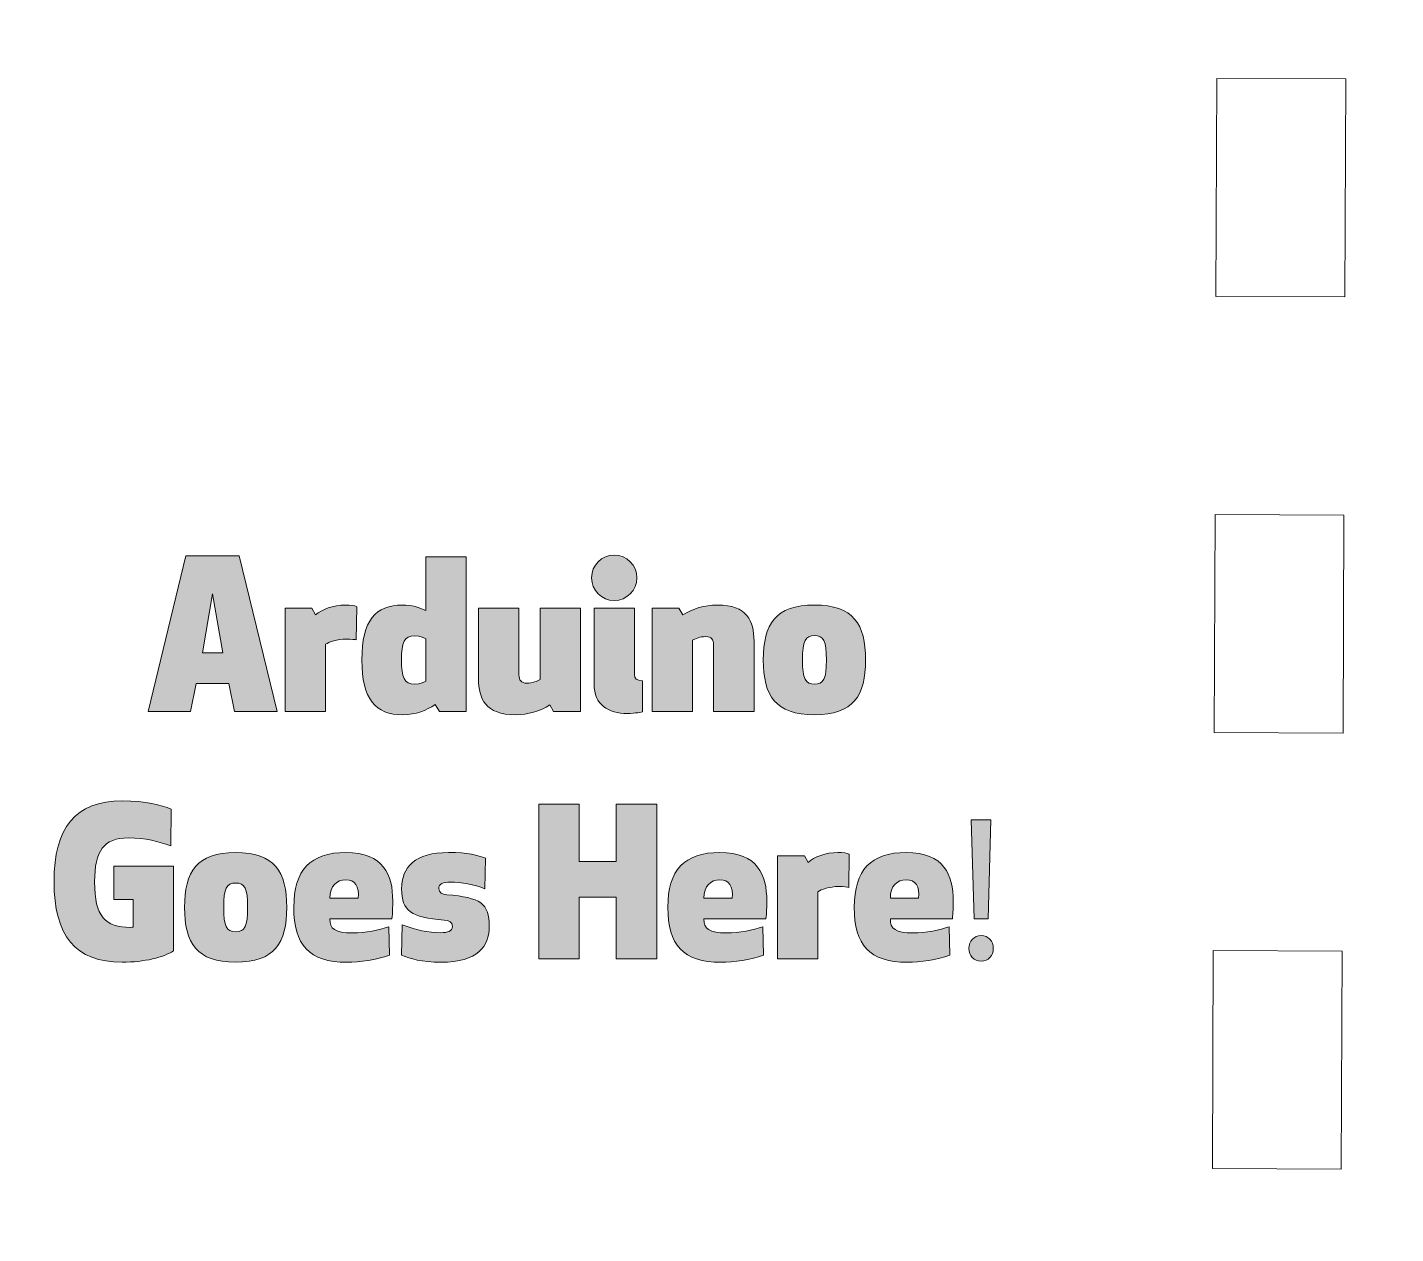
# Model space of a CAD drawing. Header units: millimetres. Extents: x 61 to 267, y -342 to -26.
# Drawn here: x 111.7 to 164.8, y -295.3 to -248.5 of the extents above; entities that cross this region are included whole.
import ezdxf

# ---------------------------------------------------------------- set-up
doc = ezdxf.new("R2010")
doc.units = ezdxf.units.MM
doc.header["$MEASUREMENT"] = 0
doc.layers.add('Layer 1', color=7, linetype='Continuous', lineweight=0)

# ---------------------------------------------------------------- blocks, each defined once
blk = doc.blocks.new('Block_2')
at = {"layer": 'Layer 1', "true_color": 0x000000, "transparency": 33554687}
h = blk.add_hatch(color=18, dxfattribs=at)
h.dxf.hatch_style = 2
edge = h.paths.add_edge_path()
edge.add_spline(control_points=[(118.923, -270.499), (118.923, -270.499), (118.531, -272.787), (118.531, -272.787), (118.531, -272.787), (119.315, -272.787), (119.315, -272.787), (119.315, -272.787), (118.923, -270.499), (118.923, -270.499)], knot_values=[0, 0, 0, 0, 1, 1, 1, 2, 2, 2, 3, 3, 3, 3], degree=3, periodic=0)
edge = h.paths.add_edge_path()
edge.add_spline(control_points=[(118.291, -273.979), (118.291, -273.979), (118.067, -275.067), (118.067, -275.067), (118.067, -275.067), (116.419, -275.067), (116.419, -275.067), (116.419, -275.067), (117.891, -269.035), (117.891, -269.035), (117.891, -269.035), (119.955, -269.035), (119.955, -269.035), (119.955, -269.035), (121.427, -275.067), (121.427, -275.067), (121.427, -275.067), (119.779, -275.067), (119.779, -275.067), (119.779, -275.067), (119.555, -273.979), (119.555, -273.979), (119.555, -273.979), (118.291, -273.979), (118.291, -273.979)], knot_values=[0, 0, 0, 0, 1, 1, 1, 2, 2, 2, 3, 3, 3, 4, 4, 4, 5, 5, 5, 6, 6, 6, 7, 7, 7, 8, 8, 8, 8], degree=3, periodic=0)
h = blk.add_hatch(color=18, dxfattribs=at)
h.dxf.hatch_style = 2
edge = h.paths.add_edge_path()
edge.add_spline(control_points=[(127.195, -272.251), (127.171, -272.235), (126.987, -272.131), (126.771, -272.131), (126.355, -272.131), (126.251, -272.395), (126.251, -273.067), (126.251, -273.747), (126.355, -274.011), (126.771, -274.011), (126.987, -274.011), (127.171, -273.907), (127.195, -273.891), (127.195, -273.891), (127.195, -272.251), (127.195, -272.251)], knot_values=[0, 0, 0, 0, 1, 1, 1, 2, 2, 2, 3, 3, 3, 4, 4, 4, 5, 5, 5, 5], degree=3, periodic=0)
edge = h.paths.add_edge_path()
edge.add_spline(control_points=[(127.723, -275.067), (127.723, -275.067), (127.555, -274.803), (127.555, -274.803), (127.219, -275.027), (126.827, -275.195), (126.291, -275.195), (125.251, -275.195), (124.715, -274.603), (124.715, -273.067), (124.715, -271.531), (125.251, -270.939), (126.291, -270.939), (126.651, -270.939), (126.947, -271.027), (127.195, -271.155), (127.195, -271.155), (127.195, -269.067), (127.195, -269.067), (127.195, -269.067), (128.763, -269.067), (128.763, -269.067), (128.763, -269.067), (128.763, -275.067), (128.763, -275.067), (128.763, -275.067), (127.723, -275.067), (127.723, -275.067)], knot_values=[0, 0, 0, 0, 1, 1, 1, 2, 2, 2, 3, 3, 3, 4, 4, 4, 5, 5, 5, 6, 6, 6, 7, 7, 7, 8, 8, 8, 9, 9, 9, 9], degree=3, periodic=0)
h = blk.add_hatch(color=18, dxfattribs=at)
h.dxf.hatch_style = 2
edge = h.paths.add_edge_path()
edge.add_spline(control_points=[(135.603, -275.083), (135.603, -275.083), (135.323, -275.147), (135.019, -275.147), (134.267, -275.147), (133.723, -274.811), (133.723, -274.003), (133.723, -274.003), (133.723, -271.067), (133.723, -271.067), (133.723, -271.067), (135.291, -271.067), (135.291, -271.067), (135.291, -271.067), (135.291, -273.635), (135.291, -273.635), (135.291, -273.795), (135.379, -273.875), (135.603, -273.875), (135.603, -273.875), (135.603, -275.083), (135.603, -275.083)], knot_values=[0, 0, 0, 0, 1, 1, 1, 2, 2, 2, 3, 3, 3, 4, 4, 4, 5, 5, 5, 6, 6, 6, 7, 7, 7, 7], degree=3, periodic=0)
edge = h.paths.add_edge_path()
edge.add_spline(control_points=[(134.507, -269.003), (134.995, -269.003), (135.387, -269.395), (135.387, -269.883), (135.387, -270.371), (134.995, -270.763), (134.507, -270.763), (134.019, -270.763), (133.627, -270.371), (133.627, -269.883), (133.627, -269.395), (134.019, -269.003), (134.507, -269.003)], knot_values=[0, 0, 0, 0, 1, 1, 1, 2, 2, 2, 3, 3, 3, 4, 4, 4, 4], degree=3, periodic=0)
h = blk.add_hatch(color=18, dxfattribs=at)
h.dxf.hatch_style = 2
edge = h.paths.add_edge_path()
edge.add_spline(control_points=[(124.499, -272.291), (124.467, -272.283), (124.307, -272.259), (124.107, -272.259), (123.763, -272.259), (123.435, -272.371), (123.307, -272.459), (123.307, -272.459), (123.307, -275.067), (123.307, -275.067), (123.307, -275.067), (121.739, -275.067), (121.739, -275.067), (121.739, -275.067), (121.739, -271.067), (121.739, -271.067), (121.739, -271.067), (122.779, -271.067), (122.779, -271.067), (122.779, -271.067), (122.923, -271.323), (122.923, -271.323), (123.163, -271.115), (123.603, -270.939), (124.083, -270.939), (124.283, -270.939), (124.435, -270.963), (124.515, -271.003), (124.515, -271.003), (124.499, -272.291), (124.499, -272.291)], knot_values=[0, 0, 0, 0, 1, 1, 1, 2, 2, 2, 3, 3, 3, 4, 4, 4, 5, 5, 5, 6, 6, 6, 7, 7, 7, 8, 8, 8, 9, 9, 9, 10, 10, 10, 10], degree=3, periodic=0)
h = blk.add_hatch(color=18, dxfattribs=at)
h.dxf.hatch_style = 2
edge = h.paths.add_edge_path()
edge.add_spline(control_points=[(132.155, -275.067), (132.155, -275.067), (132.011, -274.811), (132.011, -274.811), (131.627, -275.051), (131.155, -275.195), (130.675, -275.195), (129.507, -275.195), (129.243, -274.579), (129.243, -273.795), (129.243, -273.795), (129.243, -271.067), (129.243, -271.067), (129.243, -271.067), (130.811, -271.067), (130.811, -271.067), (130.811, -271.067), (130.811, -273.651), (130.811, -273.651), (130.811, -273.851), (130.899, -273.971), (131.115, -273.971), (131.339, -273.971), (131.523, -273.891), (131.627, -273.827), (131.627, -273.827), (131.627, -271.067), (131.627, -271.067), (131.627, -271.067), (133.195, -271.067), (133.195, -271.067), (133.195, -271.067), (133.195, -275.067), (133.195, -275.067), (133.195, -275.067), (132.155, -275.067), (132.155, -275.067)], knot_values=[0, 0, 0, 0, 1, 1, 1, 2, 2, 2, 3, 3, 3, 4, 4, 4, 5, 5, 5, 6, 6, 6, 7, 7, 7, 8, 8, 8, 9, 9, 9, 10, 10, 10, 11, 11, 11, 12, 12, 12, 12], degree=3, periodic=0)
h = blk.add_hatch(color=18, dxfattribs=at)
h.dxf.hatch_style = 2
edge = h.paths.add_edge_path()
edge.add_spline(control_points=[(137.019, -271.067), (137.019, -271.067), (137.163, -271.323), (137.163, -271.323), (137.547, -271.083), (138.019, -270.939), (138.499, -270.939), (139.667, -270.939), (139.93, -271.555), (139.93, -272.339), (139.93, -272.339), (139.93, -275.067), (139.93, -275.067), (139.93, -275.067), (138.363, -275.067), (138.363, -275.067), (138.363, -275.067), (138.363, -272.483), (138.363, -272.483), (138.363, -272.283), (138.275, -272.163), (138.059, -272.163), (137.834, -272.163), (137.651, -272.243), (137.547, -272.307), (137.547, -272.307), (137.547, -275.067), (137.547, -275.067), (137.547, -275.067), (135.979, -275.067), (135.979, -275.067), (135.979, -275.067), (135.979, -271.067), (135.979, -271.067), (135.979, -271.067), (137.019, -271.067), (137.019, -271.067)], knot_values=[0, 0, 0, 0, 1, 1, 1, 2, 2, 2, 3, 3, 3, 4, 4, 4, 5, 5, 5, 6, 6, 6, 7, 7, 7, 8, 8, 8, 9, 9, 9, 10, 10, 10, 11, 11, 11, 12, 12, 12, 12], degree=3, periodic=0)
h = blk.add_hatch(color=18, dxfattribs=at)
h.dxf.hatch_style = 2
edge = h.paths.add_edge_path()
edge.add_spline(control_points=[(142.739, -273.067), (142.739, -272.331), (142.627, -272.123), (142.275, -272.123), (141.923, -272.123), (141.811, -272.331), (141.811, -273.067), (141.811, -273.803), (141.923, -274.011), (142.275, -274.011), (142.627, -274.011), (142.739, -273.803), (142.739, -273.067)], knot_values=[0, 0, 0, 0, 1, 1, 1, 2, 2, 2, 3, 3, 3, 4, 4, 4, 4], degree=3, periodic=0)
edge = h.paths.add_edge_path()
edge.add_spline(control_points=[(140.291, -273.067), (140.291, -271.683), (140.763, -270.939), (142.275, -270.939), (143.787, -270.939), (144.258, -271.683), (144.258, -273.067), (144.258, -274.451), (143.787, -275.195), (142.275, -275.195), (140.763, -275.195), (140.291, -274.451), (140.291, -273.067)], knot_values=[0, 0, 0, 0, 1, 1, 1, 2, 2, 2, 3, 3, 3, 4, 4, 4, 4], degree=3, periodic=0)
h = blk.add_hatch(color=18, dxfattribs=at)
h.dxf.hatch_style = 2
edge = h.paths.add_edge_path()
edge.add_spline(control_points=[(112.771, -281.667), (112.771, -279.572), (113.595, -278.539), (115.427, -278.539), (116.323, -278.539), (116.939, -278.692), (117.314, -278.859), (117.314, -278.859), (117.299, -280.283), (117.299, -280.283), (116.811, -280.107), (116.331, -279.972), (115.659, -279.972), (114.699, -279.972), (114.347, -280.475), (114.347, -281.675), (114.347, -283.035), (114.755, -283.443), (115.739, -283.443), (115.787, -283.443), (115.843, -283.435), (115.843, -283.435), (115.843, -283.435), (115.843, -282.363), (115.843, -282.363), (115.843, -282.363), (115.091, -282.363), (115.091, -282.363), (115.091, -282.363), (115.091, -281.075), (115.091, -281.075), (115.091, -281.075), (117.411, -281.075), (117.411, -281.075), (117.411, -281.075), (117.411, -284.355), (117.411, -284.355), (117.011, -284.603), (116.291, -284.795), (115.411, -284.795), (113.595, -284.795), (112.771, -283.763), (112.771, -281.667)], knot_values=[0, 0, 0, 0, 1, 1, 1, 2, 2, 2, 3, 3, 3, 4, 4, 4, 5, 5, 5, 6, 6, 6, 7, 7, 7, 8, 8, 8, 9, 9, 9, 10, 10, 10, 11, 11, 11, 12, 12, 12, 13, 13, 13, 14, 14, 14, 14], degree=3, periodic=0)
h = blk.add_hatch(color=18, dxfattribs=at)
h.dxf.hatch_style = 2
edge = h.paths.add_edge_path()
edge.add_spline(control_points=[(134.586, -284.667), (134.586, -284.667), (134.586, -282.275), (134.586, -282.275), (134.586, -282.275), (133.147, -282.275), (133.147, -282.275), (133.147, -282.275), (133.147, -284.667), (133.147, -284.667), (133.147, -284.667), (131.579, -284.667), (131.579, -284.667), (131.579, -284.667), (131.579, -278.668), (131.579, -278.668), (131.579, -278.668), (133.147, -278.668), (133.147, -278.668), (133.147, -278.668), (133.147, -280.891), (133.147, -280.891), (133.147, -280.891), (134.586, -280.891), (134.586, -280.891), (134.586, -280.891), (134.586, -278.668), (134.586, -278.668), (134.586, -278.668), (136.154, -278.668), (136.154, -278.668), (136.154, -278.668), (136.154, -284.667), (136.154, -284.667), (136.154, -284.667), (134.586, -284.667), (134.586, -284.667)], knot_values=[0, 0, 0, 0, 1, 1, 1, 2, 2, 2, 3, 3, 3, 4, 4, 4, 5, 5, 5, 6, 6, 6, 7, 7, 7, 8, 8, 8, 9, 9, 9, 10, 10, 10, 11, 11, 11, 12, 12, 12, 12], degree=3, periodic=0)
h = blk.add_hatch(color=18, dxfattribs=at)
h.dxf.hatch_style = 2
edge = h.paths.add_edge_path()
edge.add_spline(control_points=[(148.467, -283.115), (148.467, -283.115), (148.355, -279.276), (148.355, -279.276), (148.355, -279.276), (149.123, -279.276), (149.123, -279.276), (149.123, -279.276), (149.011, -283.115), (149.011, -283.115), (149.011, -283.115), (148.467, -283.115), (148.467, -283.115)], knot_values=[0, 0, 0, 0, 1, 1, 1, 2, 2, 2, 3, 3, 3, 4, 4, 4, 4], degree=3, periodic=0)
edge = h.paths.add_edge_path()
edge.add_spline(control_points=[(148.267, -284.259), (148.267, -283.971), (148.467, -283.763), (148.739, -283.763), (149.027, -283.763), (149.211, -283.971), (149.211, -284.259), (149.211, -284.539), (149.027, -284.755), (148.739, -284.755), (148.459, -284.755), (148.267, -284.539), (148.267, -284.259)], knot_values=[0, 0, 0, 0, 1, 1, 1, 2, 2, 2, 3, 3, 3, 4, 4, 4, 4], degree=3, periodic=0)
h = blk.add_hatch(color=18, dxfattribs=at)
h.dxf.hatch_style = 2
edge = h.paths.add_edge_path()
edge.add_spline(control_points=[(120.283, -282.667), (120.283, -281.931), (120.171, -281.723), (119.819, -281.723), (119.467, -281.723), (119.355, -281.931), (119.355, -282.667), (119.355, -283.403), (119.467, -283.611), (119.819, -283.611), (120.171, -283.611), (120.283, -283.403), (120.283, -282.667)], knot_values=[0, 0, 0, 0, 1, 1, 1, 2, 2, 2, 3, 3, 3, 4, 4, 4, 4], degree=3, periodic=0)
edge = h.paths.add_edge_path()
edge.add_spline(control_points=[(117.835, -282.667), (117.835, -281.283), (118.307, -280.539), (119.819, -280.539), (121.331, -280.539), (121.802, -281.283), (121.802, -282.667), (121.802, -284.051), (121.331, -284.795), (119.819, -284.795), (118.307, -284.795), (117.835, -284.051), (117.835, -282.667)], knot_values=[0, 0, 0, 0, 1, 1, 1, 2, 2, 2, 3, 3, 3, 4, 4, 4, 4], degree=3, periodic=0)
h = blk.add_hatch(color=18, dxfattribs=at)
h.dxf.hatch_style = 2
edge = h.paths.add_edge_path()
edge.add_spline(control_points=[(123.475, -282.315), (123.475, -282.315), (124.571, -282.315), (124.571, -282.315), (124.627, -281.851), (124.451, -281.595), (124.091, -281.595), (123.739, -281.595), (123.467, -281.835), (123.475, -282.315)], knot_values=[0, 0, 0, 0, 1, 1, 1, 2, 2, 2, 3, 3, 3, 3], degree=3, periodic=0)
edge = h.paths.add_edge_path()
edge.add_spline(control_points=[(123.475, -283.115), (123.459, -283.499), (123.683, -283.659), (124.355, -283.659), (124.867, -283.659), (125.387, -283.547), (125.763, -283.419), (125.763, -283.419), (125.787, -284.515), (125.787, -284.515), (125.299, -284.715), (124.627, -284.795), (124.139, -284.795), (122.659, -284.795), (122.075, -284.115), (122.075, -282.667), (122.075, -281.219), (122.715, -280.539), (124.091, -280.539), (125.563, -280.539), (125.914, -281.411), (125.914, -282.427), (125.914, -282.643), (125.907, -282.883), (125.883, -283.115), (125.883, -283.115), (123.475, -283.115), (123.475, -283.115)], knot_values=[0, 0, 0, 0, 1, 1, 1, 2, 2, 2, 3, 3, 3, 4, 4, 4, 5, 5, 5, 6, 6, 6, 7, 7, 7, 8, 8, 8, 9, 9, 9, 9], degree=3, periodic=0)
h = blk.add_hatch(color=18, dxfattribs=at)
h.dxf.hatch_style = 2
edge = h.paths.add_edge_path()
edge.add_spline(control_points=[(129.491, -281.947), (129.067, -281.779), (128.587, -281.691), (128.147, -281.691), (127.867, -281.691), (127.699, -281.755), (127.699, -281.931), (127.699, -282.115), (127.827, -282.163), (128.011, -282.179), (129.323, -282.283), (129.659, -282.515), (129.659, -283.395), (129.659, -284.187), (129.219, -284.795), (127.787, -284.795), (127.027, -284.795), (126.595, -284.659), (126.259, -284.523), (126.259, -284.523), (126.283, -283.339), (126.283, -283.339), (126.787, -283.547), (127.307, -283.651), (127.771, -283.651), (128.059, -283.651), (128.227, -283.587), (128.227, -283.411), (128.227, -283.227), (128.099, -283.179), (127.907, -283.163), (126.627, -283.051), (126.259, -282.811), (126.259, -281.947), (126.259, -281.107), (126.779, -280.539), (128.083, -280.539), (128.827, -280.539), (129.219, -280.643), (129.515, -280.763), (129.515, -280.763), (129.491, -281.947), (129.491, -281.947)], knot_values=[0, 0, 0, 0, 1, 1, 1, 2, 2, 2, 3, 3, 3, 4, 4, 4, 5, 5, 5, 6, 6, 6, 7, 7, 7, 8, 8, 8, 9, 9, 9, 10, 10, 10, 11, 11, 11, 12, 12, 12, 13, 13, 13, 14, 14, 14, 14], degree=3, periodic=0)
h = blk.add_hatch(color=18, dxfattribs=at)
h.dxf.hatch_style = 2
edge = h.paths.add_edge_path()
edge.add_spline(control_points=[(137.987, -282.315), (137.987, -282.315), (139.083, -282.315), (139.083, -282.315), (139.138, -281.851), (138.962, -281.595), (138.603, -281.595), (138.251, -281.595), (137.979, -281.835), (137.987, -282.315)], knot_values=[0, 0, 0, 0, 1, 1, 1, 2, 2, 2, 3, 3, 3, 3], degree=3, periodic=0)
edge = h.paths.add_edge_path()
edge.add_spline(control_points=[(137.987, -283.115), (137.971, -283.499), (138.194, -283.659), (138.867, -283.659), (139.379, -283.659), (139.898, -283.547), (140.274, -283.419), (140.274, -283.419), (140.298, -284.515), (140.298, -284.515), (139.811, -284.715), (139.138, -284.795), (138.651, -284.795), (137.171, -284.795), (136.587, -284.115), (136.587, -282.667), (136.587, -281.219), (137.227, -280.539), (138.603, -280.539), (140.074, -280.539), (140.426, -281.411), (140.426, -282.427), (140.426, -282.643), (140.418, -282.883), (140.395, -283.115), (140.395, -283.115), (137.987, -283.115), (137.987, -283.115)], knot_values=[0, 0, 0, 0, 1, 1, 1, 2, 2, 2, 3, 3, 3, 4, 4, 4, 5, 5, 5, 6, 6, 6, 7, 7, 7, 8, 8, 8, 9, 9, 9, 9], degree=3, periodic=0)
h = blk.add_hatch(color=18, dxfattribs=at)
h.dxf.hatch_style = 2
edge = h.paths.add_edge_path()
edge.add_spline(control_points=[(143.603, -281.891), (143.571, -281.883), (143.41, -281.859), (143.211, -281.859), (142.867, -281.859), (142.539, -281.971), (142.411, -282.059), (142.411, -282.059), (142.411, -284.667), (142.411, -284.667), (142.411, -284.667), (140.843, -284.667), (140.843, -284.667), (140.843, -284.667), (140.843, -280.667), (140.843, -280.667), (140.843, -280.667), (141.883, -280.667), (141.883, -280.667), (141.883, -280.667), (142.027, -280.923), (142.027, -280.923), (142.267, -280.715), (142.707, -280.539), (143.186, -280.539), (143.387, -280.539), (143.539, -280.563), (143.618, -280.603), (143.618, -280.603), (143.603, -281.891), (143.603, -281.891)], knot_values=[0, 0, 0, 0, 1, 1, 1, 2, 2, 2, 3, 3, 3, 4, 4, 4, 5, 5, 5, 6, 6, 6, 7, 7, 7, 8, 8, 8, 9, 9, 9, 10, 10, 10, 10], degree=3, periodic=0)
h = blk.add_hatch(color=18, dxfattribs=at)
h.dxf.hatch_style = 2
edge = h.paths.add_edge_path()
edge.add_spline(control_points=[(145.219, -282.315), (145.219, -282.315), (146.315, -282.315), (146.315, -282.315), (146.37, -281.851), (146.194, -281.595), (145.835, -281.595), (145.483, -281.595), (145.211, -281.835), (145.219, -282.315)], knot_values=[0, 0, 0, 0, 1, 1, 1, 2, 2, 2, 3, 3, 3, 3], degree=3, periodic=0)
edge = h.paths.add_edge_path()
edge.add_spline(control_points=[(145.219, -283.115), (145.203, -283.499), (145.426, -283.659), (146.099, -283.659), (146.611, -283.659), (147.13, -283.547), (147.506, -283.419), (147.506, -283.419), (147.53, -284.515), (147.53, -284.515), (147.043, -284.715), (146.37, -284.795), (145.883, -284.795), (144.403, -284.795), (143.819, -284.115), (143.819, -282.667), (143.819, -281.219), (144.459, -280.539), (145.835, -280.539), (147.306, -280.539), (147.658, -281.411), (147.658, -282.427), (147.658, -282.643), (147.65, -282.883), (147.626, -283.115), (147.626, -283.115), (145.219, -283.115), (145.219, -283.115)], knot_values=[0, 0, 0, 0, 1, 1, 1, 2, 2, 2, 3, 3, 3, 4, 4, 4, 5, 5, 5, 6, 6, 6, 7, 7, 7, 8, 8, 8, 9, 9, 9, 9], degree=3, periodic=0)
at = {"layer": 'Layer 1'}
for points, knots in [([(118.291, -273.979), (118.291, -273.979), (118.067, -275.067), (118.067, -275.067), (118.067, -275.067), (116.419, -275.067), (116.419, -275.067), (116.419, -275.067), (117.891, -269.035), (117.891, -269.035), (117.891, -269.035), (119.955, -269.035), (119.955, -269.035), (119.955, -269.035), (121.427, -275.067), (121.427, -275.067), (121.427, -275.067), (119.779, -275.067), (119.779, -275.067), (119.779, -275.067), (119.555, -273.979), (119.555, -273.979), (119.555, -273.979), (118.291, -273.979), (118.291, -273.979)], [0, 0, 0, 0, 1, 1, 1, 2, 2, 2, 3, 3, 3, 4, 4, 4, 5, 5, 5, 6, 6, 6, 7, 7, 7, 8, 8, 8, 8]), ([(127.723, -275.067), (127.723, -275.067), (127.555, -274.803), (127.555, -274.803), (127.219, -275.027), (126.827, -275.195), (126.291, -275.195), (125.251, -275.195), (124.715, -274.603), (124.715, -273.067), (124.715, -271.531), (125.251, -270.939), (126.291, -270.939), (126.651, -270.939), (126.947, -271.027), (127.195, -271.155), (127.195, -271.155), (127.195, -269.067), (127.195, -269.067), (127.195, -269.067), (128.763, -269.067), (128.763, -269.067), (128.763, -269.067), (128.763, -275.067), (128.763, -275.067), (128.763, -275.067), (127.723, -275.067), (127.723, -275.067)], [0, 0, 0, 0, 1, 1, 1, 2, 2, 2, 3, 3, 3, 4, 4, 4, 5, 5, 5, 6, 6, 6, 7, 7, 7, 8, 8, 8, 9, 9, 9, 9]), ([(134.507, -269.003), (134.995, -269.003), (135.387, -269.395), (135.387, -269.883), (135.387, -270.371), (134.995, -270.763), (134.507, -270.763), (134.019, -270.763), (133.627, -270.371), (133.627, -269.883), (133.627, -269.395), (134.019, -269.003), (134.507, -269.003)], [0, 0, 0, 0, 1, 1, 1, 2, 2, 2, 3, 3, 3, 4, 4, 4, 4]), ([(118.923, -270.499), (118.923, -270.499), (118.531, -272.787), (118.531, -272.787), (118.531, -272.787), (119.315, -272.787), (119.315, -272.787), (119.315, -272.787), (118.923, -270.499), (118.923, -270.499)], [0, 0, 0, 0, 1, 1, 1, 2, 2, 2, 3, 3, 3, 3]), ([(124.499, -272.291), (124.467, -272.283), (124.307, -272.259), (124.107, -272.259), (123.763, -272.259), (123.435, -272.371), (123.307, -272.459), (123.307, -272.459), (123.307, -275.067), (123.307, -275.067), (123.307, -275.067), (121.739, -275.067), (121.739, -275.067), (121.739, -275.067), (121.739, -271.067), (121.739, -271.067), (121.739, -271.067), (122.779, -271.067), (122.779, -271.067), (122.779, -271.067), (122.923, -271.323), (122.923, -271.323), (123.163, -271.115), (123.603, -270.939), (124.083, -270.939), (124.283, -270.939), (124.435, -270.963), (124.515, -271.003), (124.515, -271.003), (124.499, -272.291), (124.499, -272.291)], [0, 0, 0, 0, 1, 1, 1, 2, 2, 2, 3, 3, 3, 4, 4, 4, 5, 5, 5, 6, 6, 6, 7, 7, 7, 8, 8, 8, 9, 9, 9, 10, 10, 10, 10]), ([(132.155, -275.067), (132.155, -275.067), (132.011, -274.811), (132.011, -274.811), (131.627, -275.051), (131.155, -275.195), (130.675, -275.195), (129.507, -275.195), (129.243, -274.579), (129.243, -273.795), (129.243, -273.795), (129.243, -271.067), (129.243, -271.067), (129.243, -271.067), (130.811, -271.067), (130.811, -271.067), (130.811, -271.067), (130.811, -273.651), (130.811, -273.651), (130.811, -273.851), (130.899, -273.971), (131.115, -273.971), (131.339, -273.971), (131.523, -273.891), (131.627, -273.827), (131.627, -273.827), (131.627, -271.067), (131.627, -271.067), (131.627, -271.067), (133.195, -271.067), (133.195, -271.067), (133.195, -271.067), (133.195, -275.067), (133.195, -275.067), (133.195, -275.067), (132.155, -275.067), (132.155, -275.067)], [0, 0, 0, 0, 1, 1, 1, 2, 2, 2, 3, 3, 3, 4, 4, 4, 5, 5, 5, 6, 6, 6, 7, 7, 7, 8, 8, 8, 9, 9, 9, 10, 10, 10, 11, 11, 11, 12, 12, 12, 12]), ([(135.603, -275.083), (135.603, -275.083), (135.323, -275.147), (135.019, -275.147), (134.267, -275.147), (133.723, -274.811), (133.723, -274.003), (133.723, -274.003), (133.723, -271.067), (133.723, -271.067), (133.723, -271.067), (135.291, -271.067), (135.291, -271.067), (135.291, -271.067), (135.291, -273.635), (135.291, -273.635), (135.291, -273.795), (135.379, -273.875), (135.603, -273.875), (135.603, -273.875), (135.603, -275.083), (135.603, -275.083)], [0, 0, 0, 0, 1, 1, 1, 2, 2, 2, 3, 3, 3, 4, 4, 4, 5, 5, 5, 6, 6, 6, 7, 7, 7, 7]), ([(137.019, -271.067), (137.019, -271.067), (137.163, -271.323), (137.163, -271.323), (137.547, -271.083), (138.019, -270.939), (138.499, -270.939), (139.667, -270.939), (139.93, -271.555), (139.93, -272.339), (139.93, -272.339), (139.93, -275.067), (139.93, -275.067), (139.93, -275.067), (138.363, -275.067), (138.363, -275.067), (138.363, -275.067), (138.363, -272.483), (138.363, -272.483), (138.363, -272.283), (138.275, -272.163), (138.059, -272.163), (137.834, -272.163), (137.651, -272.243), (137.547, -272.307), (137.547, -272.307), (137.547, -275.067), (137.547, -275.067), (137.547, -275.067), (135.979, -275.067), (135.979, -275.067), (135.979, -275.067), (135.979, -271.067), (135.979, -271.067), (135.979, -271.067), (137.019, -271.067), (137.019, -271.067)], [0, 0, 0, 0, 1, 1, 1, 2, 2, 2, 3, 3, 3, 4, 4, 4, 5, 5, 5, 6, 6, 6, 7, 7, 7, 8, 8, 8, 9, 9, 9, 10, 10, 10, 11, 11, 11, 12, 12, 12, 12]), ([(140.291, -273.067), (140.291, -271.683), (140.763, -270.939), (142.275, -270.939), (143.787, -270.939), (144.258, -271.683), (144.258, -273.067), (144.258, -274.451), (143.787, -275.195), (142.275, -275.195), (140.763, -275.195), (140.291, -274.451), (140.291, -273.067)], [0, 0, 0, 0, 1, 1, 1, 2, 2, 2, 3, 3, 3, 4, 4, 4, 4]), ([(127.195, -272.251), (127.171, -272.235), (126.987, -272.131), (126.771, -272.131), (126.355, -272.131), (126.251, -272.395), (126.251, -273.067), (126.251, -273.747), (126.355, -274.011), (126.771, -274.011), (126.987, -274.011), (127.171, -273.907), (127.195, -273.891), (127.195, -273.891), (127.195, -272.251), (127.195, -272.251)], [0, 0, 0, 0, 1, 1, 1, 2, 2, 2, 3, 3, 3, 4, 4, 4, 5, 5, 5, 5]), ([(142.739, -273.067), (142.739, -272.331), (142.627, -272.123), (142.275, -272.123), (141.923, -272.123), (141.811, -272.331), (141.811, -273.067), (141.811, -273.803), (141.923, -274.011), (142.275, -274.011), (142.627, -274.011), (142.739, -273.803), (142.739, -273.067)], [0, 0, 0, 0, 1, 1, 1, 2, 2, 2, 3, 3, 3, 4, 4, 4, 4]), ([(112.771, -281.667), (112.771, -279.572), (113.595, -278.539), (115.427, -278.539), (116.323, -278.539), (116.939, -278.692), (117.314, -278.859), (117.314, -278.859), (117.299, -280.283), (117.299, -280.283), (116.811, -280.107), (116.331, -279.972), (115.659, -279.972), (114.699, -279.972), (114.347, -280.475), (114.347, -281.675), (114.347, -283.035), (114.755, -283.443), (115.739, -283.443), (115.787, -283.443), (115.843, -283.435), (115.843, -283.435), (115.843, -283.435), (115.843, -282.363), (115.843, -282.363), (115.843, -282.363), (115.091, -282.363), (115.091, -282.363), (115.091, -282.363), (115.091, -281.075), (115.091, -281.075), (115.091, -281.075), (117.411, -281.075), (117.411, -281.075), (117.411, -281.075), (117.411, -284.355), (117.411, -284.355), (117.011, -284.603), (116.291, -284.795), (115.411, -284.795), (113.595, -284.795), (112.771, -283.763), (112.771, -281.667)], [0, 0, 0, 0, 1, 1, 1, 2, 2, 2, 3, 3, 3, 4, 4, 4, 5, 5, 5, 6, 6, 6, 7, 7, 7, 8, 8, 8, 9, 9, 9, 10, 10, 10, 11, 11, 11, 12, 12, 12, 13, 13, 13, 14, 14, 14, 14]), ([(134.586, -284.667), (134.586, -284.667), (134.586, -282.275), (134.586, -282.275), (134.586, -282.275), (133.147, -282.275), (133.147, -282.275), (133.147, -282.275), (133.147, -284.667), (133.147, -284.667), (133.147, -284.667), (131.579, -284.667), (131.579, -284.667), (131.579, -284.667), (131.579, -278.668), (131.579, -278.668), (131.579, -278.668), (133.147, -278.668), (133.147, -278.668), (133.147, -278.668), (133.147, -280.891), (133.147, -280.891), (133.147, -280.891), (134.586, -280.891), (134.586, -280.891), (134.586, -280.891), (134.586, -278.668), (134.586, -278.668), (134.586, -278.668), (136.154, -278.668), (136.154, -278.668), (136.154, -278.668), (136.154, -284.667), (136.154, -284.667), (136.154, -284.667), (134.586, -284.667), (134.586, -284.667)], [0, 0, 0, 0, 1, 1, 1, 2, 2, 2, 3, 3, 3, 4, 4, 4, 5, 5, 5, 6, 6, 6, 7, 7, 7, 8, 8, 8, 9, 9, 9, 10, 10, 10, 11, 11, 11, 12, 12, 12, 12]), ([(148.467, -283.115), (148.467, -283.115), (148.355, -279.276), (148.355, -279.276), (148.355, -279.276), (149.123, -279.276), (149.123, -279.276), (149.123, -279.276), (149.011, -283.115), (149.011, -283.115), (149.011, -283.115), (148.467, -283.115), (148.467, -283.115)], [0, 0, 0, 0, 1, 1, 1, 2, 2, 2, 3, 3, 3, 4, 4, 4, 4]), ([(117.835, -282.667), (117.835, -281.283), (118.307, -280.539), (119.819, -280.539), (121.331, -280.539), (121.802, -281.283), (121.802, -282.667), (121.802, -284.051), (121.331, -284.795), (119.819, -284.795), (118.307, -284.795), (117.835, -284.051), (117.835, -282.667)], [0, 0, 0, 0, 1, 1, 1, 2, 2, 2, 3, 3, 3, 4, 4, 4, 4]), ([(123.475, -283.115), (123.459, -283.499), (123.683, -283.659), (124.355, -283.659), (124.867, -283.659), (125.387, -283.547), (125.763, -283.419), (125.763, -283.419), (125.787, -284.515), (125.787, -284.515), (125.299, -284.715), (124.627, -284.795), (124.139, -284.795), (122.659, -284.795), (122.075, -284.115), (122.075, -282.667), (122.075, -281.219), (122.715, -280.539), (124.091, -280.539), (125.563, -280.539), (125.914, -281.411), (125.914, -282.427), (125.914, -282.643), (125.907, -282.883), (125.883, -283.115), (125.883, -283.115), (123.475, -283.115), (123.475, -283.115)], [0, 0, 0, 0, 1, 1, 1, 2, 2, 2, 3, 3, 3, 4, 4, 4, 5, 5, 5, 6, 6, 6, 7, 7, 7, 8, 8, 8, 9, 9, 9, 9]), ([(129.491, -281.947), (129.067, -281.779), (128.587, -281.691), (128.147, -281.691), (127.867, -281.691), (127.699, -281.755), (127.699, -281.931), (127.699, -282.115), (127.827, -282.163), (128.011, -282.179), (129.323, -282.283), (129.659, -282.515), (129.659, -283.395), (129.659, -284.187), (129.219, -284.795), (127.787, -284.795), (127.027, -284.795), (126.595, -284.659), (126.259, -284.523), (126.259, -284.523), (126.283, -283.339), (126.283, -283.339), (126.787, -283.547), (127.307, -283.651), (127.771, -283.651), (128.059, -283.651), (128.227, -283.587), (128.227, -283.411), (128.227, -283.227), (128.099, -283.179), (127.907, -283.163), (126.627, -283.051), (126.259, -282.811), (126.259, -281.947), (126.259, -281.107), (126.779, -280.539), (128.083, -280.539), (128.827, -280.539), (129.219, -280.643), (129.515, -280.763), (129.515, -280.763), (129.491, -281.947), (129.491, -281.947)], [0, 0, 0, 0, 1, 1, 1, 2, 2, 2, 3, 3, 3, 4, 4, 4, 5, 5, 5, 6, 6, 6, 7, 7, 7, 8, 8, 8, 9, 9, 9, 10, 10, 10, 11, 11, 11, 12, 12, 12, 13, 13, 13, 14, 14, 14, 14]), ([(137.987, -283.115), (137.971, -283.499), (138.194, -283.659), (138.867, -283.659), (139.379, -283.659), (139.898, -283.547), (140.274, -283.419), (140.274, -283.419), (140.298, -284.515), (140.298, -284.515), (139.811, -284.715), (139.138, -284.795), (138.651, -284.795), (137.171, -284.795), (136.587, -284.115), (136.587, -282.667), (136.587, -281.219), (137.227, -280.539), (138.603, -280.539), (140.074, -280.539), (140.426, -281.411), (140.426, -282.427), (140.426, -282.643), (140.418, -282.883), (140.395, -283.115), (140.395, -283.115), (137.987, -283.115), (137.987, -283.115)], [0, 0, 0, 0, 1, 1, 1, 2, 2, 2, 3, 3, 3, 4, 4, 4, 5, 5, 5, 6, 6, 6, 7, 7, 7, 8, 8, 8, 9, 9, 9, 9]), ([(143.603, -281.891), (143.571, -281.883), (143.41, -281.859), (143.211, -281.859), (142.867, -281.859), (142.539, -281.971), (142.411, -282.059), (142.411, -282.059), (142.411, -284.667), (142.411, -284.667), (142.411, -284.667), (140.843, -284.667), (140.843, -284.667), (140.843, -284.667), (140.843, -280.667), (140.843, -280.667), (140.843, -280.667), (141.883, -280.667), (141.883, -280.667), (141.883, -280.667), (142.027, -280.923), (142.027, -280.923), (142.267, -280.715), (142.707, -280.539), (143.186, -280.539), (143.387, -280.539), (143.539, -280.563), (143.618, -280.603), (143.618, -280.603), (143.603, -281.891), (143.603, -281.891)], [0, 0, 0, 0, 1, 1, 1, 2, 2, 2, 3, 3, 3, 4, 4, 4, 5, 5, 5, 6, 6, 6, 7, 7, 7, 8, 8, 8, 9, 9, 9, 10, 10, 10, 10]), ([(145.219, -283.115), (145.203, -283.499), (145.426, -283.659), (146.099, -283.659), (146.611, -283.659), (147.13, -283.547), (147.506, -283.419), (147.506, -283.419), (147.53, -284.515), (147.53, -284.515), (147.043, -284.715), (146.37, -284.795), (145.883, -284.795), (144.403, -284.795), (143.819, -284.115), (143.819, -282.667), (143.819, -281.219), (144.459, -280.539), (145.835, -280.539), (147.306, -280.539), (147.658, -281.411), (147.658, -282.427), (147.658, -282.643), (147.65, -282.883), (147.626, -283.115), (147.626, -283.115), (145.219, -283.115), (145.219, -283.115)], [0, 0, 0, 0, 1, 1, 1, 2, 2, 2, 3, 3, 3, 4, 4, 4, 5, 5, 5, 6, 6, 6, 7, 7, 7, 8, 8, 8, 9, 9, 9, 9]), ([(120.283, -282.667), (120.283, -281.931), (120.171, -281.723), (119.819, -281.723), (119.467, -281.723), (119.355, -281.931), (119.355, -282.667), (119.355, -283.403), (119.467, -283.611), (119.819, -283.611), (120.171, -283.611), (120.283, -283.403), (120.283, -282.667)], [0, 0, 0, 0, 1, 1, 1, 2, 2, 2, 3, 3, 3, 4, 4, 4, 4]), ([(123.475, -282.315), (123.475, -282.315), (124.571, -282.315), (124.571, -282.315), (124.627, -281.851), (124.451, -281.595), (124.091, -281.595), (123.739, -281.595), (123.467, -281.835), (123.475, -282.315)], [0, 0, 0, 0, 1, 1, 1, 2, 2, 2, 3, 3, 3, 3]), ([(137.987, -282.315), (137.987, -282.315), (139.083, -282.315), (139.083, -282.315), (139.138, -281.851), (138.962, -281.595), (138.603, -281.595), (138.251, -281.595), (137.979, -281.835), (137.987, -282.315)], [0, 0, 0, 0, 1, 1, 1, 2, 2, 2, 3, 3, 3, 3]), ([(145.219, -282.315), (145.219, -282.315), (146.315, -282.315), (146.315, -282.315), (146.37, -281.851), (146.194, -281.595), (145.835, -281.595), (145.483, -281.595), (145.211, -281.835), (145.219, -282.315)], [0, 0, 0, 0, 1, 1, 1, 2, 2, 2, 3, 3, 3, 3]), ([(148.267, -284.259), (148.267, -283.971), (148.467, -283.763), (148.739, -283.763), (149.027, -283.763), (149.211, -283.971), (149.211, -284.259), (149.211, -284.539), (149.027, -284.755), (148.739, -284.755), (148.459, -284.755), (148.267, -284.539), (148.267, -284.259)], [0, 0, 0, 0, 1, 1, 1, 2, 2, 2, 3, 3, 3, 4, 4, 4, 4])]:
    blk.add_open_spline(points, degree=3, knots=knots, dxfattribs=at)
blk = doc.blocks.new('Block_8')
at = {"layer": 'Layer 1', "color": 1, "lineweight": 0, "true_color": 0xff0000}
for points in [[(162.889, -250.531), (162.854, -258.989), (157.854, -258.968), (157.889, -250.511)], [(162.819, -267.447), (162.784, -275.904), (157.784, -275.884), (157.819, -267.426)], [(162.714, -292.82), (157.714, -292.799), (157.749, -284.341), (162.749, -284.362)]]:
    blk.add_lwpolyline(points, close=True, dxfattribs=at)
blk.add_open_spline([(83.262, -152.7), (82.763, -152.933), (82.438, -153.545), (82.043, -153.993), (74.947, -162.031), (72.871, -171.721), (75.002, -181.726), (76.613, -189.289), (80.061, -196.522), (83.19, -203.683), (87.101, -212.634), (90.874, -221.689), (88.609, -231.555), (87.141, -237.948), (84.488, -244.161), (81.681, -250.133), (77.079, -259.925), (71.387, -269.226), (67.135, -279.153), (62.013, -291.11), (61.479, -303.248), (69.766, -314.426), (76.667, -323.736), (85.44, -330.725), (96.217, -335.056), (105.025, -338.596), (114.297, -340.086), (123.703, -340.946), (136.488, -342.116), (149.253, -342.098), (161.743, -338.945), (171.663, -336.441), (180.945, -332.303), (187.816, -324.286), (197.196, -313.34), (198.449, -300.676), (193.665, -287.708), (189.685, -276.922), (184.535, -266.543), (179.5, -256.179), (174.118, -245.099), (173.901, -234.267), (179.454, -223.244), (181.16, -219.858), (182.696, -216.34), (183.859, -212.738), (186.319, -205.125), (186.531, -197.486), (182.633, -190.213), (181.271, -187.672), (179.237, -184.945), (175.956, -186.322), (173.102, -187.52), (170.533, -189.434), (170.086, -193.329), (169.714, -196.567), (168.54, -199.807), (167.213, -202.823), (166.871, -203.598), (164.662, -208.164), (159.992, -210.186), (153.743, -212.89), (147.297, -209.197), (146.998, -209.02), (138.357, -203.894), (137.868, -191.025), (137.677, -185.983), (137.591, -183.737), (137.707, -181.888), (137.818, -180.678)], degree=3, knots=[0, 0, 0, 0, 1, 1, 1, 2, 2, 2, 3, 3, 3, 4, 4, 4, 5, 5, 5, 6, 6, 6, 7, 7, 7, 8, 8, 8, 9, 9, 9, 10, 10, 10, 11, 11, 11, 12, 12, 12, 13, 13, 13, 14, 14, 14, 15, 15, 15, 16, 16, 16, 17, 17, 17, 18, 18, 18, 19, 19, 19, 20, 20, 20, 21, 21, 21, 22, 22, 22, 23, 23, 23, 23], dxfattribs=at)

msp = doc.modelspace()

# ---------------------------------------------------------------- block references
at = {"layer": 'Layer 1'}
for name in ['Block_8', 'Block_2']:
    msp.add_blockref(name, (0, 0), dxfattribs=at)

doc.saveas('drawing.dxf')
